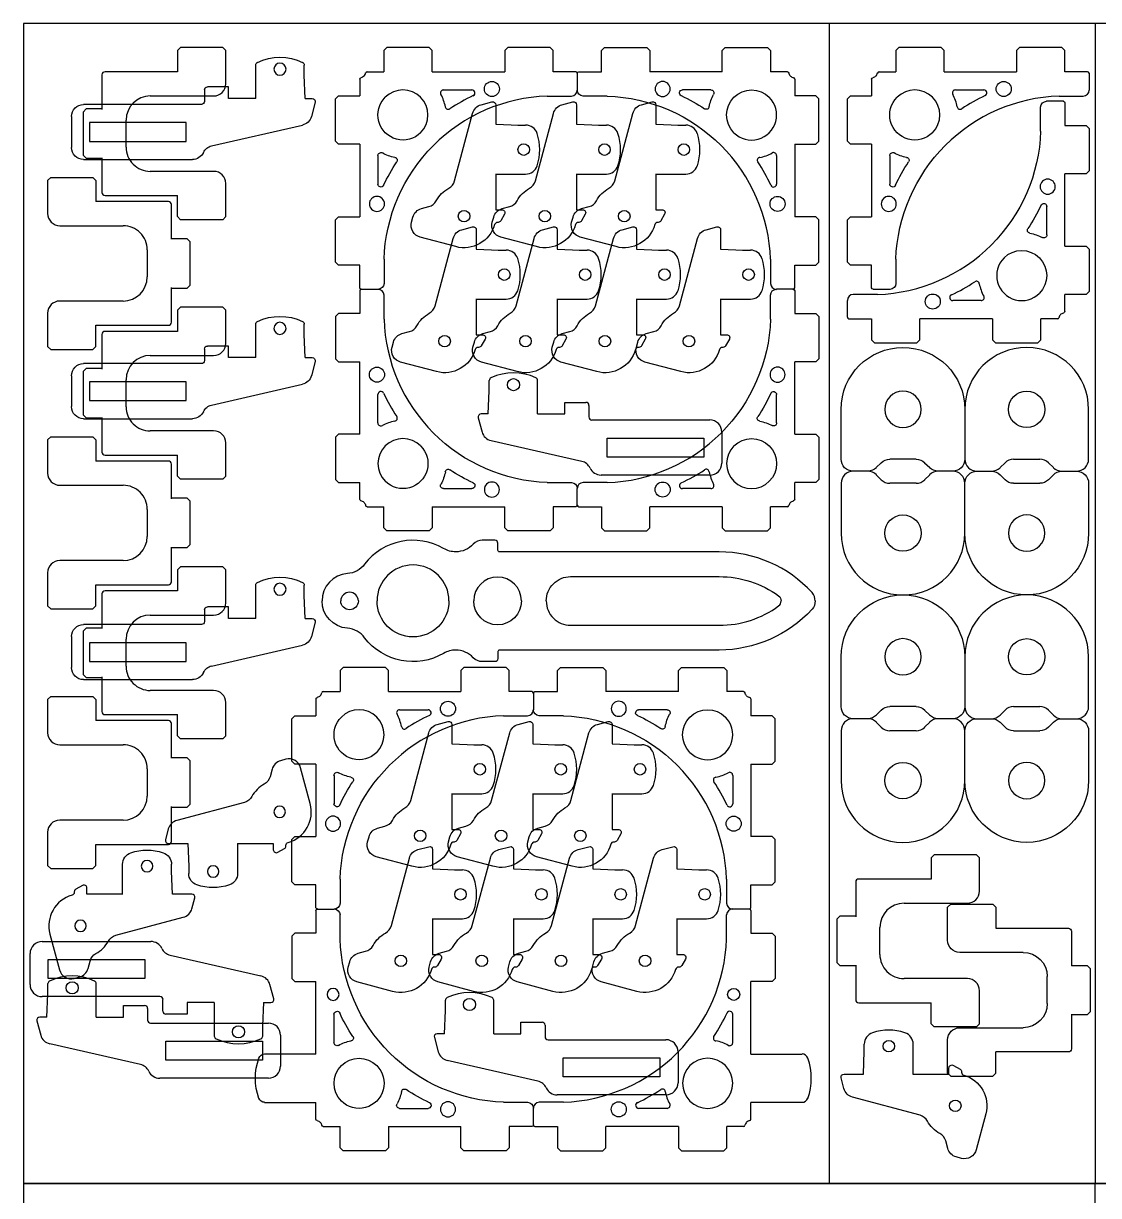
# Model space of a CAD drawing. Header units: inches. Extents: x -248 to 382, y -86 to 166.
# Drawn here: x 89.99 to 101.11, y 43.55 to 55.68 of the extents above; entities that cross this region are included whole.
import ezdxf

# ---------------------------------------------------------------- set-up
doc = ezdxf.new("R2010")
doc.units = ezdxf.units.IN
doc.header["$MEASUREMENT"] = 0
doc.layers.add('CUT', color=1, linetype='Continuous')

# ---------------------------------------------------------------- blocks, each defined once
blk = doc.blocks.new('CornerBrace')
for p, q in [((0.25, 0.219), (0.281, 0.25)), ((0.719, 0.25), (0.281, 0.25)), ((0.719, 0.25), (0.75, 0.219)), ((1.5, 0.219), (1.531, 0.25)), ((1.969, 0.25), (1.531, 0.25)), ((1.969, 0.25), (2, 0.219)), ((0.25, 0.219), (0.25, 0)), ((0.75, 0), (0.75, 0.219)), ((1.5, 0.219), (1.5, 0)), ((2, 0), (2, 0.219)), ((0.077, 0), (0.25, 0)), ((0.75, 0), (1.5, 0)), ((2.234, 0), (2, 0)), ((2.25, -0.016), (2.25, -0.189)), ((0.867, -0.188), (1.161, -0.188)), ((1.94, -0.251), (2.19, -0.251))]:
    blk.add_line(p, q)
blk.add_circle((1.367, -0.178), 0.0781)
for centre, radius, start, end in [((0.077, -0.016), 0.0156, 90, 168.463), ((2.234, -0.016), 0.0156, 0, 90), ((0, 0), 0.0625, 315, 348.463), ((0.447, -0.447), 0.259, 315, 135), ((0.867, -0.219), 0.0312, 90, 208.4852), ((0.447, -0.447), 0.447, 10.8768, 28.4852), ((1.161, -0.219), 0.0312, 295.2088, 90), ((2.188, -0.189), 0.0625, 271.9761, 0), ((2, -2), 1.75, 91.9761, 135), ((0.916, -0.357), 0.0312, 190.8768, 303.4062), ((2, -2), 1.938, 115.2088, 123.4062)]:
    blk.add_arc(centre, radius, start, end)
blk = doc.blocks.new('CornerBrace_Full')
at = {"color": 0, "xscale": -1}
blk.add_blockref('CornerBrace', (0, 0), dxfattribs=at)
at = {"color": 0, "rotation": 270}
blk.add_blockref('CornerBrace', (0, 0), dxfattribs=at)
blk = doc.blocks.new('DiceHolder')
for p, q in [((-0.64, 0), (-0.64, -0.515)), ((0.64, -0.515), (0.64, 0)), ((-0.224, -0.552), (-0.276, -0.603)), ((-0.136, -0.515), (0.136, -0.515)), ((0.224, -0.552), (0.276, -0.603)), ((-0.515, -0.64), (-0.364, -0.64)), ((0.364, -0.64), (0.515, -0.64))]:
    blk.add_line(p, q)
blk.add_circle((0, 0), 0.188)
for centre, radius, start, end in [((0, 0), 0.64, 0, 180), ((-0.515, -0.515), 0.125, 180, 270), ((-0.364, -0.515), 0.125, 270, 315), ((-0.136, -0.64), 0.125, 90, 135), ((0.136, -0.64), 0.125, 45, 90), ((0.364, -0.515), 0.125, 225, 270), ((0.515, -0.515), 0.125, 270, 0)]:
    blk.add_arc(centre, radius, start, end)
blk = doc.blocks.new('DiceTab')
for p, q in [((-0.85875, 0.64), (-0.89, 0.60875)), ((-0.89, 0.60875), (-0.89, 0.17125)), ((-0.515, 0.64), (-0.85875, 0.64)), ((0.85875, 0.64), (0.515, 0.64)), ((0.85875, 0.64), (0.89, 0.60875)), ((0.89, 0.60875), (0.89, 0.17125)), ((-0.39, -0.14), (-0.39, 0.515)), ((0.39, 0.515), (0.39, -0.14)), ((-0.89, 0.17125), (-0.85875, 0.14)), ((-0.85875, 0.14), (-0.64, 0.14)), ((-0.64, 0.14), (-0.64, -0.60875)), ((0.64, -0.60875), (0.64, 0.14)), ((0.85875, 0.14), (0.64, 0.14)), ((0.89, 0.17125), (0.85875, 0.14)), ((0.14, -0.39), (-0.14, -0.39)), ((-0.60875, -0.64), (-0.25, -0.64)), ((-0.255, -0.64), (-0.255, -0.80375)), ((0.25, -0.64), (0.60875, -0.64)), ((0.255, -0.80375), (0.255, -0.64)), ((-0.255, -0.80375), (-0.22375, -0.835)), ((-0.22375, -0.835), (0.22375, -0.835)), ((0.22375, -0.835), (0.255, -0.80375))]:
    blk.add_line(p, q)
for centre, radius, start, end in [((-0.515, 0.515), 0.125, 0, 90), ((0.515, 0.515), 0.125, 90, 180), ((-0.14, -0.14), 0.25, 180, 270), ((0.14, -0.14), 0.25, 270, 0), ((-0.60875, -0.60875), 0.03125, 180, 270), ((0.60875, -0.60875), 0.03125, 270, 360)]:
    blk.add_arc(centre, radius, start, end)
blk = doc.blocks.new('Key')
at = {"layer": 'CUT'}
for points in [[(4.159, 0, 0.19175), (4.127, 0.086, 0.209924), (3.167, 0.508), (0.894, 0.508, -0.414214), (0.878, 0.524), (0.878, 0.597, 0.414214), (0.847, 0.628), (0.717, 0.628, 0.208712), (0.623, 0.587, -0.208712), (0.442, 0.508, -0.133256), (0.317, 0.542, 0.379381), (-0.5, 0.38, -0.214403), (-0.678, 0.283, 0.392211), (-0.941, 0)], [(1.378, 0, -0.414214), (1.63, 0.252), (3.167, 0.252, -0.158177), (3.782, 0.052, -0.248072), (3.807, 0, -0.248072)]]:
    blk.add_lwpolyline(points, format="xyb", dxfattribs=at)
for centre, radius in [((0, 0), 0.372), ((0.875, 0), 0.247), ((-0.656, 0), 0.0907)]:
    blk.add_arc(centre, radius, 0, 180, dxfattribs=at)
blk = doc.blocks.new('Key_Full')
blk.add_blockref('Key', (0, 0))
at = {"xscale": -1, "rotation": 180}
blk.add_blockref('Key', (0, 0), dxfattribs=at)
blk = doc.blocks.new('CornerBrace_Special_Half')
for p, q in [((-0.75, 0), (-0.75, 0.53)), ((-0.25, 0.53), (-0.25, 0)), ((-1.969, 0.25), (-2, 0.219)), ((-1.969, 0.25), (-1.531, 0.25)), ((-1.5, 0.219), (-1.531, 0.25)), ((-2, 0), (-2, 0.219)), ((-1.5, 0.219), (-1.5, 0)), ((-2.234, 0), (-2, 0)), ((-0.077, 0), (-0.25, 0)), ((-2.25, -0.016), (-2.25, -0.189)), ((-0.75, 0), (-1.5, 0)), ((-0.867, -0.188), (-1.161, -0.188)), ((-1.94, -0.251), (-2.19, -0.251))]:
    blk.add_line(p, q)
blk.add_circle((-1.367, -0.178), 0.0625)
for centre, radius, start, end in [((-0.5, 0), 0.625, 70.5288, 109.4712), ((-0.688, 0.53), 0.0625, 109.4712, 180), ((-0.313, 0.53), 0.0625, 0, 70.5288), ((-2.234, -0.016), 0.0156, 90, 180), ((-0.077, -0.016), 0.0156, 11.537, 90), ((0, 0), 0.0625, 191.537, 225), ((-2.188, -0.189), 0.0625, 180, 268.0239), ((-1.161, -0.219), 0.0312, 90, 244.7912), ((-0.447, -0.447), 0.447, 151.5148, 169.1232), ((-0.867, -0.219), 0.0312, 331.5148, 90), ((-0.447, -0.447), 0.259, 45, 225), ((-2, -2), 1.75, 45, 88.0239), ((-2, -2), 1.938, 56.5938, 64.7912), ((-0.916, -0.357), 0.0312, 236.5938, 349.1232)]:
    blk.add_arc(centre, radius, start, end)
blk = doc.blocks.new('CornerBrace_Special_Full')
blk.add_blockref('CornerBrace_Special_Half', (0, 0))
at = {"rotation": 270}
blk.add_blockref('CornerBrace', (0, 0), dxfattribs=at)
blk = doc.blocks.new('HingeTop')
at = {"layer": 'CUT', "ltscale": 0.007812}
for p, q in [((-0.242, 0.263), (-0.005, 0.253)), ((-0.015, 0.253), (0.067, 0.253)), ((-0.242, -0.253), (-0.005, -0.253)), ((-0.015, -0.253), (0.067, -0.253))]:
    blk.add_line(p, q, dxfattribs=at)
at = {"layer": 'CUT'}
blk.add_lwpolyline([(-0.242, -0.25), (-0.242, -0.622), (-0.179, -0.622, -0.57735), (-0.152, -0.669), (-0.191, -0.737, -0.267949), (-0.218, -0.753), (-0.224, -0.753, 0.336424), (-0.254, -0.776, -0.411031), (-0.655, -1.004), (-1.025, -0.905, -0.414214), (-1.114, -0.752), (-1.099, -0.698, -0.267949), (-1.011, -0.61), (-0.934, -0.589, 0.203798), (-0.857, -0.529, -0.141217), (-0.729, -0.4, 0.203798), (-0.668, -0.323), (-0.481, 0.375, -0.267949), (-0.393, 0.464), (-0.281, 0.493, -0.493145), (-0.242, 0.463), (-0.242, 0.263)], format="xyb", dxfattribs=at)
at = {"layer": 'CUT', "ltscale": 0.003906}
for centre in [(0.047, 0), (-0.57, -0.688)]:
    blk.add_circle(centre, 0.0595, dxfattribs=at)
at = {"layer": 'CUT', "ltscale": 0.007812}
for centre, radius, start, end in [((0.067, 0.128), 0.125, 18.3655, 90), ((-0.318, 0), 0.531, 341.6345, 18.3655), ((0.067, -0.128), 0.125, 270, 341.6345)]:
    blk.add_arc(centre, radius, start, end, dxfattribs=at)
blk = doc.blocks.new('Latch')
for p, q in [((-0.279, 0.364), (-0.427, 0.325)), ((-0.24, 0.26), (-0.24, 0.334)), ((-0.24, 0.26), (0, 0.25)), ((0, 0.25), (0.106, 0.25)), ((-0.731, -0.707), (-0.516, 0.232)), ((-0.24, -0.25), (0, -0.25)), ((-0.24, -0.25), (-0.24, -0.531)), ((0, -0.25), (0.106, -0.25)), ((-0.24, -0.531), (-0.12, -0.531)), ((-0.12, -0.531), (-0.12, -0.75)), ((-0.302, -0.812), (-0.302, -2.031)), ((-0.271, -0.781), (-0.271, -0.781)), ((-0.151, -0.781), (-0.271, -0.781)), ((-0.872, -2.031), (-0.872, -0.906)), ((-0.427, -2.156), (-0.747, -2.156))]:
    blk.add_line(p, q)
blk.add_lwpolyline([(-0.685, -1.969), (-0.685, -0.969), (-0.49, -0.969), (-0.49, -1.969)], close=True)
blk.add_circle((0.063, 0), 0.0625)
for centre, radius, start, end in [((-0.271, 0.334), 0.0312, 0, 105), ((-0.394, 0.204), 0.125, 105, 167.1491), ((0.106, 0.219), 0.0312, 25.9445, 90), ((-0.344, 0), 0.531, 334.0555, 25.9445), ((0.106, -0.219), 0.0312, 270, 334.0555), ((-0.852, -0.679), 0.125, 294.8259, 347.1491), ((-0.747, -0.906), 0.125, 114.8259, 180), ((-0.271, -0.812), 0.0312, 90, 180), ((-0.151, -0.75), 0.0312, 270, 0), ((-0.747, -2.031), 0.125, 180, 270), ((-0.427, -2.031), 0.125, 270, 0)]:
    blk.add_arc(centre, radius, start, end)

msp = doc.modelspace()

# ---------------------------------------------------------------- linework, layer by layer
at = {"layer": 'CUT'}
for p, q in [((98.326, 55.677), (98.326, 43.677)), ((101.076, 55.677), (101.076, 43.677)), ((101.076, 31.677), (101.076, 43.677))]:
    msp.add_line(p, q, dxfattribs=at)
for points in [[(89.991, 43.677), (113.991, 43.677), (113.991, 55.677), (89.991, 55.677)], [(89.991, 31.677), (113.991, 31.677), (113.991, 43.677), (89.991, 43.677)]]:
    msp.add_lwpolyline(points, close=True, dxfattribs=at)

# ---------------------------------------------------------------- block references
for name, p, rotation in [('DiceTab', (91.443, 54.537), 270), ('CornerBrace_Full', (93.469, 55.177), 90), ('CornerBrace_Full', (98.763, 55.177), 90), ('DiceTab', (90.881, 53.195), 89.99999999999999), ('CornerBrace_Full', (97.969, 50.677), 270), ('DiceTab', (91.443, 51.852), 270), ('Latch', (95.059, 51.877), 90), ('DiceTab', (90.881, 50.51), 89.99999999999999), ('DiceHolder', (99.088, 50.405), 180), ('DiceTab', (91.443, 49.167), 270), ('CornerBrace_Full', (93.015, 48.766), 90), ('DiceTab', (90.881, 47.825), 89.99999999999999), ('DiceHolder', (99.088, 47.845), 180), ('DiceTab', (99.239, 46.186), 270), ('CornerBrace_Special_Full', (97.515, 44.266), 270), ('Latch', (92.215, 45.308), 270), ('Latch', (90.494, 45.638), 90), ('Latch', (94.605, 45.466), 90), ('HingeTop', (98.941, 45.051), 90)]:
    msp.add_blockref(name, p, dxfattribs=dict(at, rotation=rotation))
at = {"layer": 'CUT', "xscale": -1}
for name, p, rotation in [('CornerBrace_Full', (97.969, 55.177), 270), ('Latch', (92.644, 55.141), 270), ('CornerBrace_Full', (100.763, 52.622), 180), ('CornerBrace_Full', (93.469, 50.677), 90), ('Latch', (92.644, 52.46), 270), ('DiceHolder', (100.368, 50.405), 180), ('Latch', (92.644, 49.761), 270), ('CornerBrace_Full', (97.515, 48.766), 270), ('DiceHolder', (100.368, 47.845), 180), ('HingeTop', (91.953, 46.951), 90), ('HingeTop', (91.269, 46.912), 270), ('DiceTab', (100.19, 45.678), 90), ('CornerBrace_Special_Full', (93.015, 44.266), 90)]:
    msp.add_blockref(name, p, dxfattribs=dict(at, rotation=rotation))
at = {"layer": 'CUT'}
for name, p in [('HingeTop', (95.118, 54.372)), ('HingeTop', (95.954, 54.372)), ('HingeTop', (96.775, 54.372)), ('HingeTop', (94.917, 53.079)), ('HingeTop', (95.754, 53.079)), ('HingeTop', (96.575, 53.079)), ('HingeTop', (97.444, 53.079)), ('DiceHolder', (100.368, 51.685)), ('Key_Full', (94.02, 49.703)), ('DiceHolder', (100.368, 49.125)), ('HingeTop', (94.664, 47.962)), ('HingeTop', (95.501, 47.962)), ('HingeTop', (96.321, 47.962)), ('HingeTop', (94.464, 46.668)), ('HingeTop', (95.301, 46.668)), ('HingeTop', (96.121, 46.668)), ('HingeTop', (96.99, 46.668))]:
    msp.add_blockref(name, p, dxfattribs=at)
at = {"layer": 'CUT', "xscale": -1}
for p in [(99.088, 51.685), (99.088, 49.125)]:
    msp.add_blockref('DiceHolder', p, dxfattribs=at)

doc.saveas('drawing.dxf')
